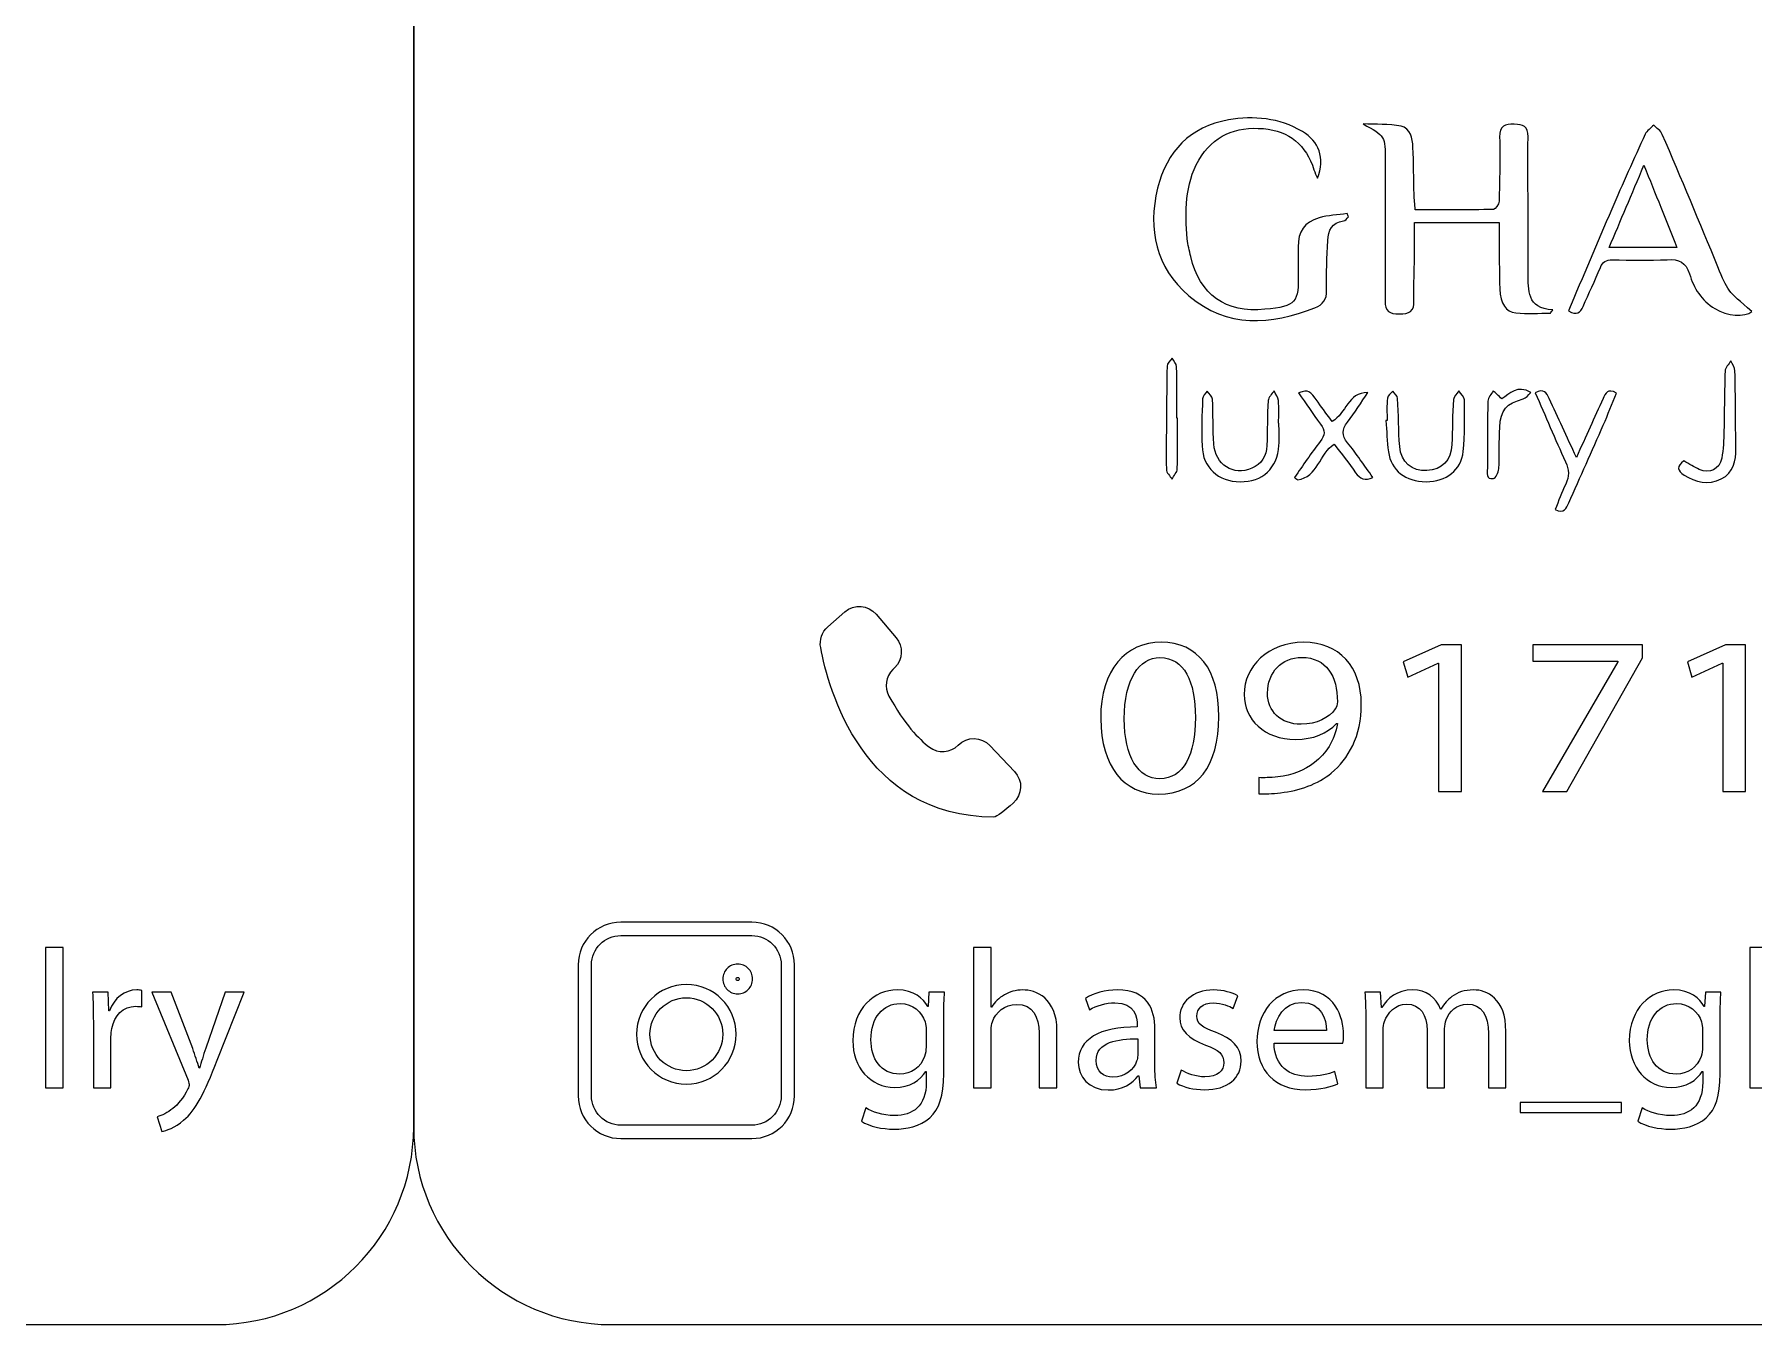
# Model space of a CAD drawing. Header units: millimetres. Extents: x -576 to 618, y 160 to 343.
# Drawn here: x -423 to -397.01, y 263.5 to 283 of the extents above; entities that cross this region are included whole.
import ezdxf

# ---------------------------------------------------------------- set-up
doc = ezdxf.new("R2010")
doc.units = ezdxf.units.MM
doc.header["$MEASUREMENT"] = 0
doc.layers.add('Layer 1', color=7, linetype='Continuous')

msp = doc.modelspace()

# ---------------------------------------------------------------- linework, layer by layer
at = {"layer": 'Layer 1', "color": 250, "lineweight": 18}
for points in [[(-454.0783, 303.3001), (-454.0783, 303.3001), (-420.2483, 303.3001), (-420.2483, 303.3001), (-418.6043, 303.3001), (-417.2633, 301.9591), (-417.2633, 300.3151), (-417.2633, 300.3151), (-417.2633, 266.4851), (-417.2633, 266.4851), (-417.2633, 264.8411), (-418.6043, 263.5001), (-420.2483, 263.5001), (-420.2483, 263.5001), (-454.0783, 263.5001), (-454.0783, 263.5001), (-455.7223, 263.5001), (-457.0633, 264.8411), (-457.0633, 266.4851), (-457.0633, 266.4851), (-457.0633, 300.3151), (-457.0633, 300.3151), (-457.0633, 301.9591), (-455.7223, 303.3001), (-454.0783, 303.3001)], [(-414.2783, 303.3001), (-414.2783, 303.3001), (-380.4483, 303.3001), (-380.4483, 303.3001), (-378.8043, 303.3001), (-377.4633, 301.9591), (-377.4633, 300.3151), (-377.4633, 300.3151), (-377.4633, 266.4851), (-377.4633, 266.4851), (-377.4633, 264.8411), (-378.8043, 263.5001), (-380.4483, 263.5001), (-380.4483, 263.5001), (-414.2783, 263.5001), (-414.2783, 263.5001), (-415.9223, 263.5001), (-417.2633, 264.8411), (-417.2633, 266.4851), (-417.2633, 266.4851), (-417.2633, 300.3151), (-417.2633, 300.3151), (-417.2633, 301.9591), (-415.9223, 303.3001), (-414.2783, 303.3001)]]:
    msp.add_open_spline(points, degree=3, knots=[0, 0, 0, 0, 0.125, 0.125, 0.125, 0.25, 0.25, 0.25, 0.375, 0.375, 0.375, 0.5, 0.5, 0.5, 0.625, 0.625, 0.625, 0.75, 0.75, 0.75, 0.875, 0.875, 0.875, 1, 1, 1, 1], dxfattribs=at)
at = {"layer": 'Layer 1', "color": 230}
for points, knots in [([(-403.602, 280.8265), (-403.6198, 280.87), (-403.6407, 280.9121), (-403.6551, 280.9566), (-403.7761, 281.3286), (-404.0245, 281.5452), (-404.4195, 281.5773), (-404.8382, 281.6116), (-405.1808, 281.4771), (-405.3961, 281.1002), (-405.6089, 280.7283), (-405.6046, 280.3196), (-405.5695, 279.9099), (-405.5617, 279.8203), (-405.5387, 279.7317), (-405.5178, 279.644), (-405.3826, 279.0684), (-404.9874, 278.7875), (-404.3974, 278.8465), (-403.9222, 278.8946), (-403.8828, 278.9389), (-403.8928, 279.4122), (-403.8953, 279.5367), (-403.8972, 279.6616), (-403.8956, 279.786), (-403.8934, 280.0269), (-403.8042, 280.1642), (-403.5789, 280.2287), (-403.442, 280.2678), (-403.2956, 280.2733), (-403.1537, 280.2939), (-403.1471, 280.2768), (-403.1406, 280.2602), (-403.134, 280.2431), (-403.158, 280.2222), (-403.1805, 280.1851), (-403.2067, 280.1826), (-403.3889, 280.1632), (-403.4394, 280.0366), (-403.447, 279.8852), (-403.4594, 279.6365), (-403.47, 279.3869), (-403.4647, 279.1376), (-403.4619, 278.9966), (-403.514, 278.9158), (-403.642, 278.8674), (-404.3088, 278.6141), (-404.9668, 278.5564), (-405.5474, 279.0524), (-406.0476, 279.4802), (-406.1702, 280.0547), (-406.0188, 280.6756), (-405.8828, 281.2321), (-405.5284, 281.6081), (-404.949, 281.709), (-404.5645, 281.776), (-404.1802, 281.7408), (-403.8311, 281.5352), (-403.5777, 281.3853), (-403.4847, 281.138), (-403.602, 280.8265)], [0, 0, 0, 0, 0.05, 0.05, 0.05, 0.1, 0.1, 0.1, 0.15, 0.15, 0.15, 0.2, 0.2, 0.2, 0.25, 0.25, 0.25, 0.3, 0.3, 0.3, 0.35, 0.35, 0.35, 0.4, 0.4, 0.4, 0.45, 0.45, 0.45, 0.5, 0.5, 0.5, 0.55, 0.55, 0.55, 0.6, 0.6, 0.6, 0.65, 0.65, 0.65, 0.7, 0.7, 0.7, 0.75, 0.75, 0.75, 0.8, 0.8, 0.8, 0.85, 0.85, 0.85, 0.9, 0.9, 0.9, 0.95, 0.95, 0.95, 1, 1, 1, 1]), ([(-400.0823, 278.7875), (-400.2564, 278.7875), (-400.4314, 278.776), (-400.604, 278.7913), (-400.7534, 278.8043), (-400.8373, 278.9345), (-400.8458, 279.1517), (-400.8564, 279.4234), (-400.8545, 279.6958), (-400.8573, 279.9682), (-400.8579, 280.029), (-400.8573, 280.0899), (-400.8573, 280.1601), (-400.8573, 280.1601), (-402.1375, 280.1601), (-402.1375, 280.1601), (-402.1375, 279.9494), (-402.1362, 279.7466), (-402.1378, 279.5442), (-402.1394, 279.357), (-402.1543, 279.1694), (-402.1437, 278.9828), (-402.1341, 278.8088), (-402.2139, 278.7776), (-402.3665, 278.7766), (-402.5169, 278.7753), (-402.5815, 278.8159), (-402.5796, 278.976), (-402.5746, 279.4746), (-402.5809, 279.9738), (-402.5815, 280.4727), (-402.5815, 280.6771), (-402.5771, 280.8811), (-402.5768, 281.0852), (-402.5762, 281.4611), (-402.5824, 281.4702), (-402.9135, 281.6478), (-402.7216, 281.639), (-402.5254, 281.6518), (-402.3391, 281.6147), (-402.1927, 281.5853), (-402.1646, 281.4312), (-402.1587, 281.2977), (-402.1481, 281.0596), (-402.1484, 280.8215), (-402.1419, 280.5835), (-402.1397, 280.5108), (-402.1303, 280.439), (-402.1231, 280.3497), (-401.7213, 280.3497), (-401.3313, 280.347), (-400.9416, 280.3554), (-400.9116, 280.356), (-400.8598, 280.4369), (-400.8583, 280.4818), (-400.8483, 280.8047), (-400.8401, 281.1282), (-400.8485, 281.4509), (-400.8532, 281.6243), (-400.7662, 281.6437), (-400.6283, 281.6437), (-400.4913, 281.6437), (-400.419, 281.611), (-400.4199, 281.4533), (-400.4233, 280.7673), (-400.4161, 280.0811), (-400.4158, 279.3947), (-400.4158, 279.1342), (-400.4433, 278.8621), (-400.0439, 278.8384), (-400.0567, 278.8212), (-400.0694, 278.8047), (-400.0823, 278.7875)], [0, 0, 0, 0, 0.0416667, 0.0416667, 0.0416667, 0.0833333, 0.0833333, 0.0833333, 0.125, 0.125, 0.125, 0.1666667, 0.1666667, 0.1666667, 0.2083333, 0.2083333, 0.2083333, 0.25, 0.25, 0.25, 0.2916667, 0.2916667, 0.2916667, 0.3333333, 0.3333333, 0.3333333, 0.375, 0.375, 0.375, 0.4166667, 0.4166667, 0.4166667, 0.4583333, 0.4583333, 0.4583333, 0.5, 0.5, 0.5, 0.5416667, 0.5416667, 0.5416667, 0.5833333, 0.5833333, 0.5833333, 0.625, 0.625, 0.625, 0.6666667, 0.6666667, 0.6666667, 0.7083333, 0.7083333, 0.7083333, 0.75, 0.75, 0.75, 0.7916667, 0.7916667, 0.7916667, 0.8333333, 0.8333333, 0.8333333, 0.875, 0.875, 0.875, 0.9166667, 0.9166667, 0.9166667, 0.9583333, 0.9583333, 0.9583333, 1, 1, 1, 1]), ([(-399.8095, 278.8221), (-399.5883, 279.3426), (-399.374, 279.853), (-399.1543, 280.361), (-398.9902, 280.7401), (-398.821, 281.1173), (-398.648, 281.4924), (-398.6229, 281.5467), (-398.5637, 281.585), (-398.5203, 281.6306), (-398.476, 281.5844), (-398.4136, 281.546), (-398.3899, 281.4908), (-398.106, 280.8247), (-397.8245, 280.1575), (-397.5493, 279.4877), (-397.4024, 279.1304), (-397.4083, 279.128), (-397.0364, 278.8147), (-397.1471, 278.7208), (-397.4077, 278.7429), (-397.5961, 278.8574), (-397.797, 278.9791), (-397.9138, 279.1666), (-397.979, 279.3804), (-398.0339, 279.561), (-398.1368, 279.6063), (-398.3141, 279.5965), (-398.5908, 279.5816), (-398.8692, 279.5894), (-399.1468, 279.5944), (-399.2389, 279.5959), (-399.2901, 279.566), (-399.3259, 279.4789), (-399.408, 279.2802), (-399.5016, 279.0864), (-399.5877, 278.8895), (-399.6279, 278.7975), (-399.681, 278.7492), (-399.8095, 278.8221)], [0, 0, 0, 0, 0.0769231, 0.0769231, 0.0769231, 0.1538462, 0.1538462, 0.1538462, 0.2307692, 0.2307692, 0.2307692, 0.3076923, 0.3076923, 0.3076923, 0.3846154, 0.3846154, 0.3846154, 0.4615385, 0.4615385, 0.4615385, 0.5384615, 0.5384615, 0.5384615, 0.6153846, 0.6153846, 0.6153846, 0.6923077, 0.6923077, 0.6923077, 0.7692308, 0.7692308, 0.7692308, 0.8461538, 0.8461538, 0.8461538, 0.9230769, 0.9230769, 0.9230769, 1, 1, 1, 1]), ([(-398.6676, 281.0237), (-398.8545, 280.5825), (-399.0214, 280.1879), (-399.1927, 279.7828), (-399.1927, 279.7828), (-398.1687, 279.7828), (-398.1687, 279.7828), (-398.3337, 280.1931), (-398.4907, 280.5838), (-398.6676, 281.0237)], [0, 0, 0, 0, 0.3333333, 0.3333333, 0.3333333, 0.6666667, 0.6666667, 0.6666667, 1, 1, 1, 1]), ([(-405.7171, 277.1994), (-405.7171, 276.9452), (-405.7124, 276.6905), (-405.7209, 276.4365), (-405.7227, 276.3835), (-405.7723, 276.3321), (-405.8001, 276.2799), (-405.8304, 276.3286), (-405.8862, 276.3773), (-405.8865, 276.4263), (-405.889, 276.946), (-405.8847, 277.4662), (-405.8753, 277.986), (-405.8747, 278.0278), (-405.8257, 278.069), (-405.7989, 278.1101), (-405.7758, 278.0665), (-405.7336, 278.0235), (-405.7324, 277.9794), (-405.7262, 277.7196), (-405.7295, 277.4593), (-405.7295, 277.1994), (-405.7295, 277.1994), (-405.7171, 277.1994), (-405.7171, 277.1994)], [0, 0, 0, 0, 0.125, 0.125, 0.125, 0.25, 0.25, 0.25, 0.375, 0.375, 0.375, 0.5, 0.5, 0.5, 0.625, 0.625, 0.625, 0.75, 0.75, 0.75, 0.875, 0.875, 0.875, 1, 1, 1, 1]), ([(-398.0636, 276.5547), (-397.9791, 276.5075), (-397.9083, 276.4595), (-397.8312, 276.4264), (-397.6739, 276.3588), (-397.5273, 276.4258), (-397.4927, 276.5943), (-397.4646, 276.7309), (-397.4624, 276.8739), (-397.4586, 277.0149), (-397.4505, 277.3144), (-397.4527, 277.6142), (-397.4405, 277.9138), (-397.4384, 277.9656), (-397.3847, 278.0159), (-397.3547, 278.0664), (-397.3329, 278.0161), (-397.2933, 277.9659), (-397.292, 277.9154), (-397.2836, 277.525), (-397.283, 277.1347), (-397.2787, 276.744), (-397.2764, 276.5534), (-397.3124, 276.3768), (-397.4992, 276.2826), (-397.6949, 276.1844), (-397.8833, 276.2308), (-398.0621, 276.3413), (-398.1681, 276.4071), (-398.1719, 276.4742), (-398.0636, 276.5547)], [0, 0, 0, 0, 0.1, 0.1, 0.1, 0.2, 0.2, 0.2, 0.3, 0.3, 0.3, 0.4, 0.4, 0.4, 0.5, 0.5, 0.5, 0.6, 0.6, 0.6, 0.7, 0.7, 0.7, 0.8, 0.8, 0.8, 0.9, 0.9, 0.9, 1, 1, 1, 1]), ([(-404.1841, 277.1272), (-404.1841, 277.0142), (-404.1782, 276.9004), (-404.1851, 276.7881), (-404.206, 276.4458), (-404.4325, 276.2361), (-404.7704, 276.2398), (-405.104, 276.2439), (-405.3333, 276.4508), (-405.3474, 276.7815), (-405.3576, 277.0183), (-405.3474, 277.2564), (-405.338, 277.4939), (-405.3364, 277.5338), (-405.2949, 277.5721), (-405.2715, 277.6111), (-405.2428, 277.5705), (-405.1916, 277.5313), (-405.1895, 277.4892), (-405.1769, 277.2636), (-405.1854, 277.0364), (-405.1704, 276.8108), (-405.1495, 276.4973), (-404.8709, 276.3235), (-404.5957, 276.4433), (-404.4459, 276.5085), (-404.3695, 276.6261), (-404.3657, 276.7883), (-404.3598, 277.0149), (-404.362, 277.2411), (-404.3479, 277.467), (-404.3451, 277.5176), (-404.2902, 277.565), (-404.259, 277.6142), (-404.236, 277.5646), (-404.1972, 277.517), (-404.1929, 277.4661), (-404.1825, 277.354), (-404.1898, 277.2402), (-404.1898, 277.1272), (-404.1898, 277.1272), (-404.1841, 277.1272), (-404.1841, 277.1272)], [0, 0, 0, 0, 0.0714286, 0.0714286, 0.0714286, 0.1428571, 0.1428571, 0.1428571, 0.2142857, 0.2142857, 0.2142857, 0.2857143, 0.2857143, 0.2857143, 0.3571429, 0.3571429, 0.3571429, 0.4285714, 0.4285714, 0.4285714, 0.5, 0.5, 0.5, 0.5714286, 0.5714286, 0.5714286, 0.6428571, 0.6428571, 0.6428571, 0.7142857, 0.7142857, 0.7142857, 0.7857143, 0.7857143, 0.7857143, 0.8571429, 0.8571429, 0.8571429, 0.9285714, 0.9285714, 0.9285714, 1, 1, 1, 1]), ([(-402.7649, 276.3048), (-402.8862, 276.2524), (-402.9599, 276.2817), (-403.0251, 276.375), (-403.1284, 276.5229), (-403.2407, 276.6646), (-403.349, 276.8087), (-403.5767, 276.6696), (-403.5932, 276.3058), (-403.9055, 276.2693), (-403.92, 276.2814), (-403.9343, 276.2936), (-403.9483, 276.3054), (-403.8207, 276.4868), (-403.6996, 276.6733), (-403.563, 276.8471), (-403.4878, 276.9432), (-403.4813, 277.0143), (-403.5571, 277.1123), (-403.6735, 277.263), (-403.7764, 277.4246), (-403.8878, 277.5853), (-403.728, 277.6284), (-403.7284, 277.628), (-403.5942, 277.4415), (-403.5227, 277.3417), (-403.4488, 277.2437), (-403.3796, 277.1497), (-403.1648, 277.2745), (-403.1499, 277.5882), (-402.8407, 277.59), (-402.9424, 277.4393), (-403.0369, 277.2827), (-403.1486, 277.1397), (-403.236, 277.0278), (-403.2372, 276.9416), (-403.147, 276.8303), (-403.0129, 276.6643), (-402.895, 276.4855), (-402.7649, 276.3048)], [0, 0, 0, 0, 0.0769231, 0.0769231, 0.0769231, 0.1538462, 0.1538462, 0.1538462, 0.2307692, 0.2307692, 0.2307692, 0.3076923, 0.3076923, 0.3076923, 0.3846154, 0.3846154, 0.3846154, 0.4615385, 0.4615385, 0.4615385, 0.5384615, 0.5384615, 0.5384615, 0.6153846, 0.6153846, 0.6153846, 0.6923077, 0.6923077, 0.6923077, 0.7692308, 0.7692308, 0.7692308, 0.8461538, 0.8461538, 0.8461538, 0.9230769, 0.9230769, 0.9230769, 1, 1, 1, 1]), ([(-402.5502, 277.1662), (-402.5502, 277.2795), (-402.557, 277.3937), (-402.5461, 277.506), (-402.5427, 277.5428), (-402.4922, 277.5752), (-402.4634, 277.6096), (-402.4382, 277.5734), (-402.3932, 277.5382), (-402.3907, 277.5004), (-402.3758, 277.2576), (-402.3785, 277.0133), (-402.3589, 276.7706), (-402.3399, 276.5357), (-402.1733, 276.3971), (-401.9496, 276.4087), (-401.7199, 276.4202), (-401.5792, 276.5628), (-401.5695, 276.8014), (-401.5608, 277.028), (-401.5624, 277.2548), (-401.5483, 277.481), (-401.5455, 277.5272), (-401.4931, 277.5703), (-401.4638, 277.6146), (-401.4341, 277.5687), (-401.3792, 277.5225), (-401.3789, 277.4761), (-401.3774, 277.2162), (-401.3755, 276.9547), (-401.3995, 276.6964), (-401.4257, 276.4158), (-401.6572, 276.2402), (-401.9614, 276.2405), (-402.2697, 276.2408), (-402.4909, 276.4121), (-402.5296, 276.6923), (-402.5508, 276.8486), (-402.5555, 277.0074), (-402.5674, 277.1653), (-402.5617, 277.1656), (-402.5561, 277.1659), (-402.5502, 277.1662)], [0, 0, 0, 0, 0.0714286, 0.0714286, 0.0714286, 0.1428571, 0.1428571, 0.1428571, 0.2142857, 0.2142857, 0.2142857, 0.2857143, 0.2857143, 0.2857143, 0.3571429, 0.3571429, 0.3571429, 0.4285714, 0.4285714, 0.4285714, 0.5, 0.5, 0.5, 0.5714286, 0.5714286, 0.5714286, 0.6428571, 0.6428571, 0.6428571, 0.7142857, 0.7142857, 0.7142857, 0.7857143, 0.7857143, 0.7857143, 0.8571429, 0.8571429, 0.8571429, 0.9285714, 0.9285714, 0.9285714, 1, 1, 1, 1]), ([(-400.8156, 277.4925), (-400.6985, 277.5736), (-400.5846, 277.7078), (-400.3765, 277.5912), (-400.4202, 277.5522), (-400.4508, 277.5025), (-400.4917, 277.4917), (-400.7497, 277.4223), (-400.8342, 277.3316), (-400.8477, 277.0623), (-400.8583, 276.8535), (-400.8499, 276.6439), (-400.8617, 276.4352), (-400.8648, 276.3824), (-400.9075, 276.2931), (-400.9426, 276.2882), (-401.0605, 276.2701), (-401.0345, 276.3746), (-401.0345, 276.4408), (-401.0352, 276.7802), (-401.0349, 277.1194), (-401.0255, 277.4582), (-401.0239, 277.5113), (-400.9743, 277.5628), (-400.9469, 277.6149), (-400.9073, 277.5781), (-400.8679, 277.5413), (-400.8156, 277.4925)], [0, 0, 0, 0, 0.1111111, 0.1111111, 0.1111111, 0.2222222, 0.2222222, 0.2222222, 0.3333333, 0.3333333, 0.3333333, 0.4444444, 0.4444444, 0.4444444, 0.5555556, 0.5555556, 0.5555556, 0.6666667, 0.6666667, 0.6666667, 0.7777778, 0.7777778, 0.7777778, 0.8888889, 0.8888889, 0.8888889, 1, 1, 1, 1]), ([(-399.0847, 277.58), (-399.1502, 277.4187), (-399.2123, 277.2567), (-399.2819, 277.0976), (-399.4545, 276.7042), (-399.6298, 276.312), (-399.8052, 275.9198), (-399.8395, 275.8431), (-399.8719, 275.756), (-400.0108, 275.8184), (-399.9574, 275.9482), (-399.91, 276.0786), (-399.8501, 276.2037), (-399.7942, 276.3201), (-399.798, 276.4231), (-399.8526, 276.5419), (-400.0108, 276.8846), (-400.1568, 277.2328), (-400.3096, 277.5835), (-400.1824, 277.6558), (-400.1383, 277.585), (-400.0978, 277.4961), (-399.9671, 277.2097), (-399.8342, 276.9242), (-399.6884, 276.6091), (-399.5456, 276.9242), (-399.4161, 277.2106), (-399.2856, 277.4964), (-399.2497, 277.5744), (-399.2151, 277.6596), (-399.0847, 277.58)], [0, 0, 0, 0, 0.1, 0.1, 0.1, 0.2, 0.2, 0.2, 0.3, 0.3, 0.3, 0.4, 0.4, 0.4, 0.5, 0.5, 0.5, 0.6, 0.6, 0.6, 0.7, 0.7, 0.7, 0.8, 0.8, 0.8, 0.9, 0.9, 0.9, 1, 1, 1, 1]), ([(-410.0219, 273.4016), (-410.0219, 273.4016), (-409.9926, 273.4304), (-409.9926, 273.4304), (-409.8687, 273.5527), (-409.8593, 273.7498), (-409.972, 273.8828), (-409.972, 273.8828), (-410.2715, 274.2381), (-410.2715, 274.2381), (-410.3923, 274.3811), (-410.6066, 274.3967), (-410.7467, 274.2734), (-410.7467, 274.2734), (-411.0044, 274.0463), (-411.0044, 274.0463), (-411.093, 273.9683), (-411.1333, 273.85), (-411.1114, 273.7337), (-410.995, 273.109), (-410.474, 271.172), (-408.4943, 271.172), (-408.4497, 271.172), (-408.3221, 271.2753), (-408.2016, 271.3824), (-408.0606, 271.5084), (-408.0512, 271.7253), (-408.1813, 271.8619), (-408.1813, 271.8619), (-408.5545, 272.2541), (-408.5545, 272.2541), (-408.6834, 272.3898), (-408.899, 272.3927), (-409.0316, 272.26), (-409.1498, 272.1417), (-409.3361, 272.1284), (-409.469, 272.2295), (-409.6291, 272.3511), (-409.8466, 272.5779), (-410.079, 272.9998), (-410.1514, 273.1312), (-410.1286, 273.2966), (-410.0219, 273.4016)], [0, 0, 0, 0, 0.0714286, 0.0714286, 0.0714286, 0.1428571, 0.1428571, 0.1428571, 0.2142857, 0.2142857, 0.2142857, 0.2857143, 0.2857143, 0.2857143, 0.3571429, 0.3571429, 0.3571429, 0.4285714, 0.4285714, 0.4285714, 0.5, 0.5, 0.5, 0.5714286, 0.5714286, 0.5714286, 0.6428571, 0.6428571, 0.6428571, 0.7142857, 0.7142857, 0.7142857, 0.7857143, 0.7857143, 0.7857143, 0.8571429, 0.8571429, 0.8571429, 0.9285714, 0.9285714, 0.9285714, 1, 1, 1, 1]), ([(-405.0921, 272.6904), (-405.0921, 271.9363), (-405.4241, 271.5197), (-406.0076, 271.5197), (-406.522, 271.5197), (-406.8705, 271.9259), (-406.8787, 272.6601), (-406.8787, 273.4039), (-406.4977, 273.8136), (-405.9629, 273.8136), (-405.4078, 273.8136), (-405.0921, 273.3971), (-405.0921, 272.6904)], [0, 0, 0, 0, 0.25, 0.25, 0.25, 0.5, 0.5, 0.5, 0.75, 0.75, 0.75, 1, 1, 1, 1]), ([(-404.4874, 271.769), (-404.4103, 271.7621), (-404.3211, 271.769), (-404.1997, 271.779), (-403.9932, 271.8034), (-403.7985, 271.8748), (-403.6487, 271.9943), (-403.4742, 272.1275), (-403.3488, 272.3219), (-403.3002, 272.5846), (-403.3002, 272.5846), (-403.3123, 272.5846), (-403.3123, 272.5846), (-403.4581, 272.4345), (-403.6686, 272.3459), (-403.9323, 272.3459), (-404.4063, 272.3459), (-404.7102, 272.6464), (-404.7102, 273.0251), (-404.7102, 273.4448), (-404.3495, 273.8136), (-403.8106, 273.8136), (-403.2718, 273.8136), (-402.9395, 273.4448), (-402.9395, 272.8785), (-402.9395, 272.3902), (-403.1342, 272.0489), (-403.3934, 271.8373), (-403.5959, 271.6701), (-403.8755, 271.5677), (-404.1592, 271.5403), (-404.2886, 271.5232), (-404.4022, 271.5197), (-404.4874, 271.5232), (-404.4874, 271.5232), (-404.4874, 271.769), (-404.4874, 271.769)], [0, 0, 0, 0, 0.0833333, 0.0833333, 0.0833333, 0.1666667, 0.1666667, 0.1666667, 0.25, 0.25, 0.25, 0.3333333, 0.3333333, 0.3333333, 0.4166667, 0.4166667, 0.4166667, 0.5, 0.5, 0.5, 0.5833333, 0.5833333, 0.5833333, 0.6666667, 0.6666667, 0.6666667, 0.75, 0.75, 0.75, 0.8333333, 0.8333333, 0.8333333, 0.9166667, 0.9166667, 0.9166667, 1, 1, 1, 1]), ([(-401.7719, 273.4961), (-401.7719, 273.4961), (-401.78, 273.4961), (-401.78, 273.4961), (-401.78, 273.4961), (-402.2377, 273.288), (-402.2377, 273.288), (-402.2377, 273.288), (-402.3067, 273.5167), (-402.3067, 273.5167), (-402.3067, 273.5167), (-401.7314, 273.776), (-401.7314, 273.776), (-401.7314, 273.776), (-401.4275, 273.776), (-401.4275, 273.776), (-401.4275, 273.776), (-401.4275, 271.5573), (-401.4275, 271.5573), (-401.4275, 271.5573), (-401.7719, 271.5573), (-401.7719, 271.5573), (-401.7719, 271.5573), (-401.7719, 273.4961), (-401.7719, 273.4961)], [0, 0, 0, 0, 0.125, 0.125, 0.125, 0.25, 0.25, 0.25, 0.375, 0.375, 0.375, 0.5, 0.5, 0.5, 0.625, 0.625, 0.625, 0.75, 0.75, 0.75, 0.875, 0.875, 0.875, 1, 1, 1, 1]), ([(-398.6876, 273.7761), (-398.6876, 273.7761), (-398.6876, 273.578), (-398.6876, 273.578), (-398.6876, 273.578), (-399.8343, 271.5574), (-399.8343, 271.5574), (-399.8343, 271.5574), (-400.2028, 271.5574), (-400.2028, 271.5574), (-400.2028, 271.5574), (-399.0603, 273.5203), (-399.0603, 273.5203), (-399.0603, 273.5203), (-399.0603, 273.5269), (-399.0603, 273.5269), (-399.0603, 273.5269), (-400.3488, 273.5269), (-400.3488, 273.5269), (-400.3488, 273.5269), (-400.3488, 273.7761), (-400.3488, 273.7761), (-400.3488, 273.7761), (-398.6876, 273.7761), (-398.6876, 273.7761)], [0, 0, 0, 0, 0.125, 0.125, 0.125, 0.25, 0.25, 0.25, 0.375, 0.375, 0.375, 0.5, 0.5, 0.5, 0.625, 0.625, 0.625, 0.75, 0.75, 0.75, 0.875, 0.875, 0.875, 1, 1, 1, 1]), ([(-397.4754, 273.4961), (-397.4754, 273.4961), (-397.4836, 273.4961), (-397.4836, 273.4961), (-397.4836, 273.4961), (-397.9413, 273.288), (-397.9413, 273.288), (-397.9413, 273.288), (-398.0101, 273.5167), (-398.0101, 273.5167), (-398.0101, 273.5167), (-397.4348, 273.776), (-397.4348, 273.776), (-397.4348, 273.776), (-397.1309, 273.776), (-397.1309, 273.776), (-397.1309, 273.776), (-397.1309, 271.5573), (-397.1309, 271.5573), (-397.1309, 271.5573), (-397.4754, 271.5573), (-397.4754, 271.5573), (-397.4754, 271.5573), (-397.4754, 273.4961), (-397.4754, 273.4961)], [0, 0, 0, 0, 0.125, 0.125, 0.125, 0.25, 0.25, 0.25, 0.375, 0.375, 0.375, 0.5, 0.5, 0.5, 0.625, 0.625, 0.625, 0.75, 0.75, 0.75, 0.875, 0.875, 0.875, 1, 1, 1, 1]), ([(-406.522, 272.6564), (-406.522, 272.0795), (-406.3115, 271.7521), (-405.9872, 271.7521), (-405.6228, 271.7521), (-405.4484, 272.1103), (-405.4484, 272.6769), (-405.4484, 273.223), (-405.6144, 273.5814), (-405.9832, 273.5814), (-406.2952, 273.5814), (-406.522, 273.2607), (-406.522, 272.6564)], [0, 0, 0, 0, 0.25, 0.25, 0.25, 0.5, 0.5, 0.5, 0.75, 0.75, 0.75, 1, 1, 1, 1]), ([(-404.3575, 273.0457), (-404.3575, 272.769), (-404.1592, 272.5746), (-403.8512, 272.5746), (-403.6121, 272.5746), (-403.4256, 272.6736), (-403.3326, 272.8064), (-403.3123, 272.8339), (-403.3002, 272.8682), (-403.3002, 272.916), (-403.3002, 273.2947), (-403.4661, 273.5852), (-403.839, 273.5852), (-404.1429, 273.5852), (-404.3575, 273.3596), (-404.3575, 273.0457)], [0, 0, 0, 0, 0.2, 0.2, 0.2, 0.4, 0.4, 0.4, 0.6, 0.6, 0.6, 0.8, 0.8, 0.8, 1, 1, 1, 1]), ([(-412.1515, 266.3125), (-412.1515, 266.3125), (-414.1324, 266.3125), (-414.1324, 266.3125), (-414.3101, 266.3125), (-414.4713, 266.3848), (-414.5878, 266.5012), (-414.7048, 266.6178), (-414.777, 266.779), (-414.777, 266.9569), (-414.777, 266.9569), (-414.777, 268.9382), (-414.777, 268.9382), (-414.777, 269.116), (-414.7049, 269.277), (-414.5883, 269.3937), (-414.4712, 269.5107), (-414.3101, 269.5829), (-414.1324, 269.5829), (-414.1324, 269.5829), (-412.1515, 269.5829), (-412.1515, 269.5829), (-411.9737, 269.5829), (-411.8126, 269.5107), (-411.696, 269.3941), (-411.579, 269.277), (-411.5068, 269.116), (-411.5068, 268.9382), (-411.5068, 268.9382), (-411.5068, 266.9569), (-411.5068, 266.9569), (-411.5068, 266.779), (-411.5791, 266.6178), (-411.6956, 266.5012), (-411.8126, 266.3848), (-411.9737, 266.3125), (-412.1515, 266.3125)], [0, 0, 0, 0, 0.0833333, 0.0833333, 0.0833333, 0.1666667, 0.1666667, 0.1666667, 0.25, 0.25, 0.25, 0.3333333, 0.3333333, 0.3333333, 0.4166667, 0.4166667, 0.4166667, 0.5, 0.5, 0.5, 0.5833333, 0.5833333, 0.5833333, 0.6666667, 0.6666667, 0.6666667, 0.75, 0.75, 0.75, 0.8333333, 0.8333333, 0.8333333, 0.9166667, 0.9166667, 0.9166667, 1, 1, 1, 1]), ([(-414.1324, 266.5142), (-414.1324, 266.5142), (-412.1515, 266.5142), (-412.1515, 266.5142), (-412.0289, 266.5142), (-411.918, 266.5637), (-411.838, 266.6436), (-411.7581, 266.7239), (-411.7085, 266.8346), (-411.7085, 266.9569), (-411.7085, 266.9569), (-411.7085, 268.9382), (-411.7085, 268.9382), (-411.7085, 269.0608), (-411.758, 269.1717), (-411.8379, 269.2517), (-411.918, 269.3317), (-412.0289, 269.3812), (-412.1515, 269.3812), (-412.1515, 269.3812), (-414.1324, 269.3812), (-414.1324, 269.3812), (-414.255, 269.3812), (-414.3659, 269.3317), (-414.4459, 269.2517), (-414.5259, 269.1717), (-414.5754, 269.0608), (-414.5754, 268.9382), (-414.5754, 268.9382), (-414.5754, 266.9569), (-414.5754, 266.9569), (-414.5754, 266.8346), (-414.5258, 266.7239), (-414.4456, 266.6438), (-414.3659, 266.5637), (-414.255, 266.5142), (-414.1324, 266.5142)], [0, 0, 0, 0, 0.0833333, 0.0833333, 0.0833333, 0.1666667, 0.1666667, 0.1666667, 0.25, 0.25, 0.25, 0.3333333, 0.3333333, 0.3333333, 0.4166667, 0.4166667, 0.4166667, 0.5, 0.5, 0.5, 0.5833333, 0.5833333, 0.5833333, 0.6666667, 0.6666667, 0.6666667, 0.75, 0.75, 0.75, 0.8333333, 0.8333333, 0.8333333, 0.9166667, 0.9166667, 0.9166667, 1, 1, 1, 1]), ([(-422.829, 269.2022), (-422.829, 269.2022), (-422.5594, 269.2022), (-422.5594, 269.2022), (-422.5594, 269.2022), (-422.5594, 267.0793), (-422.5594, 267.0793), (-422.5594, 267.0793), (-422.829, 267.0793), (-422.829, 267.0793), (-422.829, 267.0793), (-422.829, 269.2022), (-422.829, 269.2022)], [0, 0, 0, 0, 0.25, 0.25, 0.25, 0.5, 0.5, 0.5, 0.75, 0.75, 0.75, 1, 1, 1, 1]), ([(-408.8037, 269.2023), (-408.8037, 269.2023), (-408.5338, 269.2023), (-408.5338, 269.2023), (-408.5338, 269.2023), (-408.5338, 268.299), (-408.5338, 268.299), (-408.5338, 268.299), (-408.5279, 268.299), (-408.5279, 268.299), (-408.4848, 268.3742), (-408.4174, 268.4401), (-408.3347, 268.4847), (-408.2549, 268.5296), (-408.16, 268.5592), (-408.0586, 268.5592), (-407.8593, 268.5592), (-407.5403, 268.4401), (-407.5403, 267.9405), (-407.5403, 267.9405), (-407.5403, 267.0794), (-407.5403, 267.0794), (-407.5403, 267.0794), (-407.8103, 267.0794), (-407.8103, 267.0794), (-407.8103, 267.0794), (-407.8103, 267.9106), (-407.8103, 267.9106), (-407.8103, 268.1436), (-407.8992, 268.3411), (-408.1538, 268.3411), (-408.3285, 268.3411), (-408.4664, 268.2214), (-408.5154, 268.0778), (-408.5306, 268.0423), (-408.5338, 268.0032), (-408.5338, 267.9524), (-408.5338, 267.9524), (-408.5338, 267.0794), (-408.5338, 267.0794), (-408.5338, 267.0794), (-408.8037, 267.0794), (-408.8037, 267.0794), (-408.8037, 267.0794), (-408.8037, 269.2023), (-408.8037, 269.2023)], [0, 0, 0, 0, 0.0666667, 0.0666667, 0.0666667, 0.1333333, 0.1333333, 0.1333333, 0.2, 0.2, 0.2, 0.2666667, 0.2666667, 0.2666667, 0.3333333, 0.3333333, 0.3333333, 0.4, 0.4, 0.4, 0.4666667, 0.4666667, 0.4666667, 0.5333333, 0.5333333, 0.5333333, 0.6, 0.6, 0.6, 0.6666667, 0.6666667, 0.6666667, 0.7333333, 0.7333333, 0.7333333, 0.8, 0.8, 0.8, 0.8666667, 0.8666667, 0.8666667, 0.9333333, 0.9333333, 0.9333333, 1, 1, 1, 1]), ([(-397.0679, 269.2023), (-397.0679, 269.2023), (-396.798, 269.2023), (-396.798, 269.2023), (-396.798, 269.2023), (-396.798, 268.299), (-396.798, 268.299), (-396.798, 268.299), (-396.7918, 268.299), (-396.7918, 268.299), (-396.749, 268.3742), (-396.6816, 268.4401), (-396.5986, 268.4847), (-396.5191, 268.5296), (-396.4242, 268.5592), (-396.3228, 268.5592), (-396.1238, 268.5592), (-395.8046, 268.4401), (-395.8046, 267.9405), (-395.8046, 267.9405), (-395.8046, 267.0794), (-395.8046, 267.0794), (-395.8046, 267.0794), (-396.0744, 267.0794), (-396.0744, 267.0794), (-396.0744, 267.0794), (-396.0744, 267.9106), (-396.0744, 267.9106), (-396.0744, 268.1436), (-396.1634, 268.3411), (-396.418, 268.3411), (-396.5927, 268.3411), (-396.7306, 268.2214), (-396.7796, 268.0778), (-396.7949, 268.0423), (-396.798, 268.0032), (-396.798, 267.9524), (-396.798, 267.9524), (-396.798, 267.0794), (-396.798, 267.0794), (-396.798, 267.0794), (-397.0679, 267.0794), (-397.0679, 267.0794), (-397.0679, 267.0794), (-397.0679, 269.2023), (-397.0679, 269.2023)], [0, 0, 0, 0, 0.0666667, 0.0666667, 0.0666667, 0.1333333, 0.1333333, 0.1333333, 0.2, 0.2, 0.2, 0.2666667, 0.2666667, 0.2666667, 0.3333333, 0.3333333, 0.3333333, 0.4, 0.4, 0.4, 0.4666667, 0.4666667, 0.4666667, 0.5333333, 0.5333333, 0.5333333, 0.6, 0.6, 0.6, 0.6666667, 0.6666667, 0.6666667, 0.7333333, 0.7333333, 0.7333333, 0.8, 0.8, 0.8, 0.8666667, 0.8666667, 0.8666667, 0.9333333, 0.9333333, 0.9333333, 1, 1, 1, 1]), ([(-412.1401, 268.7245), (-412.1401, 268.6624), (-412.1653, 268.6061), (-412.206, 268.5654), (-412.2466, 268.5247), (-412.303, 268.4995), (-412.3651, 268.4995), (-412.4272, 268.4995), (-412.4835, 268.5247), (-412.5242, 268.5654), (-412.5649, 268.6061), (-412.5901, 268.6624), (-412.5901, 268.7245), (-412.5901, 268.7866), (-412.5649, 268.8429), (-412.5242, 268.8836), (-412.4835, 268.9243), (-412.4272, 268.9495), (-412.3651, 268.9495), (-412.303, 268.9495), (-412.2466, 268.9243), (-412.206, 268.8836), (-412.1653, 268.8429), (-412.1401, 268.7866), (-412.1401, 268.7245)], [0, 0, 0, 0, 0.125, 0.125, 0.125, 0.25, 0.25, 0.25, 0.375, 0.375, 0.375, 0.5, 0.5, 0.5, 0.625, 0.625, 0.625, 0.75, 0.75, 0.75, 0.875, 0.875, 0.875, 1, 1, 1, 1]), ([(-412.3485, 268.708), (-412.3444, 268.7121), (-412.3417, 268.7181), (-412.3417, 268.7245), (-412.3417, 268.731), (-412.3444, 268.7369), (-412.3485, 268.7411), (-412.3527, 268.7452), (-412.3586, 268.7479), (-412.3651, 268.7479), (-412.3715, 268.7479), (-412.3775, 268.7452), (-412.3816, 268.7411), (-412.3858, 268.7369), (-412.3884, 268.731), (-412.3884, 268.7245), (-412.3884, 268.7181), (-412.3858, 268.7121), (-412.3816, 268.708), (-412.3775, 268.7038), (-412.3715, 268.7012), (-412.3651, 268.7012), (-412.3586, 268.7012), (-412.3527, 268.7038), (-412.3485, 268.708)], [0, 0, 0, 0, 0.125, 0.125, 0.125, 0.25, 0.25, 0.25, 0.375, 0.375, 0.375, 0.5, 0.5, 0.5, 0.625, 0.625, 0.625, 0.75, 0.75, 0.75, 0.875, 0.875, 0.875, 1, 1, 1, 1]), ([(-422.1052, 268.0752), (-422.1052, 268.2456), (-422.1086, 268.3922), (-422.1177, 268.5264), (-422.1177, 268.5264), (-421.8814, 268.5264), (-421.8814, 268.5264), (-421.8814, 268.5264), (-421.8724, 268.2425), (-421.8724, 268.2425), (-421.8724, 268.2425), (-421.8599, 268.2425), (-421.8599, 268.2425), (-421.7925, 268.4368), (-421.6303, 268.5595), (-421.449, 268.5595), (-421.4184, 268.5595), (-421.3969, 268.5563), (-421.3723, 268.5504), (-421.3723, 268.5504), (-421.3723, 268.3024), (-421.3723, 268.3024), (-421.4, 268.3083), (-421.4278, 268.3114), (-421.4643, 268.3114), (-421.6547, 268.3114), (-421.7894, 268.171), (-421.8262, 267.9735), (-421.8325, 267.9376), (-421.8387, 267.8958), (-421.8387, 267.8509), (-421.8387, 267.8509), (-421.8387, 267.0796), (-421.8387, 267.0796), (-421.8387, 267.0796), (-422.1052, 267.0796), (-422.1052, 267.0796), (-422.1052, 267.0796), (-422.1052, 268.0752), (-422.1052, 268.0752)], [0, 0, 0, 0, 0.0769231, 0.0769231, 0.0769231, 0.1538462, 0.1538462, 0.1538462, 0.2307692, 0.2307692, 0.2307692, 0.3076923, 0.3076923, 0.3076923, 0.3846154, 0.3846154, 0.3846154, 0.4615385, 0.4615385, 0.4615385, 0.5384615, 0.5384615, 0.5384615, 0.6153846, 0.6153846, 0.6153846, 0.6923077, 0.6923077, 0.6923077, 0.7692308, 0.7692308, 0.7692308, 0.8461538, 0.8461538, 0.8461538, 0.9230769, 0.9230769, 0.9230769, 1, 1, 1, 1]), ([(-420.9278, 268.5265), (-420.9278, 268.5265), (-420.6031, 267.6716), (-420.6031, 267.6716), (-420.5694, 267.5758), (-420.5322, 267.4622), (-420.5079, 267.3755), (-420.5079, 267.3755), (-420.502, 267.3755), (-420.502, 267.3755), (-420.4742, 267.4622), (-420.4436, 267.5726), (-420.4068, 267.6775), (-420.4068, 267.6775), (-420.1125, 268.5265), (-420.1125, 268.5265), (-420.1125, 268.5265), (-419.8274, 268.5265), (-419.8274, 268.5265), (-419.8274, 268.5265), (-420.232, 267.495), (-420.232, 267.495), (-420.4252, 266.9989), (-420.5571, 266.7446), (-420.7409, 266.5892), (-420.8726, 266.4756), (-421.0046, 266.4307), (-421.072, 266.4185), (-421.072, 266.4185), (-421.1396, 266.6401), (-421.1396, 266.6401), (-421.072, 266.6609), (-420.9834, 266.7028), (-420.9035, 266.7683), (-420.8298, 266.8253), (-420.7381, 266.9271), (-420.6764, 267.0616), (-420.6642, 267.0884), (-420.6551, 267.1093), (-420.6551, 267.1243), (-420.6551, 267.1392), (-420.6613, 267.1602), (-420.6735, 267.1933), (-420.6735, 267.1933), (-421.2221, 268.5265), (-421.2221, 268.5265), (-421.2221, 268.5265), (-420.9278, 268.5265), (-420.9278, 268.5265)], [0, 0, 0, 0, 0.0625, 0.0625, 0.0625, 0.125, 0.125, 0.125, 0.1875, 0.1875, 0.1875, 0.25, 0.25, 0.25, 0.3125, 0.3125, 0.3125, 0.375, 0.375, 0.375, 0.4375, 0.4375, 0.4375, 0.5, 0.5, 0.5, 0.5625, 0.5625, 0.5625, 0.625, 0.625, 0.625, 0.6875, 0.6875, 0.6875, 0.75, 0.75, 0.75, 0.8125, 0.8125, 0.8125, 0.875, 0.875, 0.875, 0.9375, 0.9375, 0.9375, 1, 1, 1, 1]), ([(-412.3885, 267.8887), (-412.3885, 267.6814), (-412.4729, 267.4932), (-412.6093, 267.3569), (-412.7452, 267.2204), (-412.9334, 267.1361), (-413.1412, 267.1361), (-413.3489, 267.1361), (-413.5372, 267.2205), (-413.6733, 267.3565), (-413.8095, 267.4927), (-413.8937, 267.681), (-413.8937, 267.8887), (-413.8937, 268.0963), (-413.8094, 268.2844), (-413.6733, 268.4207), (-413.5371, 268.5574), (-413.3489, 268.6416), (-413.1412, 268.6416), (-412.9337, 268.6416), (-412.7454, 268.5572), (-412.609, 268.4207), (-412.4728, 268.2844), (-412.3885, 268.0963), (-412.3885, 267.8887)], [0, 0, 0, 0, 0.125, 0.125, 0.125, 0.25, 0.25, 0.25, 0.375, 0.375, 0.375, 0.5, 0.5, 0.5, 0.625, 0.625, 0.625, 0.75, 0.75, 0.75, 0.875, 0.875, 0.875, 1, 1, 1, 1]), ([(-409.2394, 268.5265), (-409.2454, 268.4219), (-409.2516, 268.3052), (-409.2516, 268.1289), (-409.2516, 268.1289), (-409.2516, 267.2887), (-409.2516, 267.2887), (-409.2516, 266.957), (-409.319, 266.7533), (-409.4631, 266.6278), (-409.6073, 266.4965), (-409.8157, 266.4544), (-410.0029, 266.4544), (-410.1808, 266.4544), (-410.3768, 266.4965), (-410.4965, 266.5742), (-410.4965, 266.5742), (-410.4288, 266.7745), (-410.4288, 266.7745), (-410.3308, 266.7146), (-410.1777, 266.6609), (-409.9935, 266.6609), (-409.7178, 266.6609), (-409.5152, 266.8013), (-409.5152, 267.1664), (-409.5152, 267.1664), (-409.5152, 267.3274), (-409.5152, 267.3274), (-409.5152, 267.3274), (-409.5215, 267.3274), (-409.5215, 267.3274), (-409.6042, 267.1932), (-409.7636, 267.0855), (-409.9935, 267.0855), (-410.3617, 267.0855), (-410.6251, 267.3904), (-410.6251, 267.7911), (-410.6251, 268.2815), (-410.2972, 268.5595), (-409.9567, 268.5595), (-409.6994, 268.5595), (-409.5583, 268.4279), (-409.4937, 268.3084), (-409.4937, 268.3084), (-409.4878, 268.3084), (-409.4878, 268.3084), (-409.4878, 268.3084), (-409.4753, 268.5265), (-409.4753, 268.5265), (-409.4753, 268.5265), (-409.2394, 268.5265), (-409.2394, 268.5265)], [0, 0, 0, 0, 0.0588235, 0.0588235, 0.0588235, 0.1176471, 0.1176471, 0.1176471, 0.1764706, 0.1764706, 0.1764706, 0.2352941, 0.2352941, 0.2352941, 0.2941176, 0.2941176, 0.2941176, 0.3529412, 0.3529412, 0.3529412, 0.4117647, 0.4117647, 0.4117647, 0.4705882, 0.4705882, 0.4705882, 0.5294118, 0.5294118, 0.5294118, 0.5882353, 0.5882353, 0.5882353, 0.6470588, 0.6470588, 0.6470588, 0.7058824, 0.7058824, 0.7058824, 0.7647059, 0.7647059, 0.7647059, 0.8235294, 0.8235294, 0.8235294, 0.8823529, 0.8823529, 0.8823529, 0.9411765, 0.9411765, 0.9411765, 1, 1, 1, 1]), ([(-406.28, 267.0794), (-406.28, 267.0794), (-406.3015, 267.262), (-406.3015, 267.262), (-406.3015, 267.262), (-406.3109, 267.262), (-406.3109, 267.262), (-406.3936, 267.1484), (-406.553, 267.0465), (-406.7645, 267.0465), (-407.065, 267.0465), (-407.2182, 267.2526), (-407.2182, 267.4621), (-407.2182, 267.8118), (-406.8993, 268.0033), (-406.3262, 268.0002), (-406.3262, 268.0002), (-406.3262, 268.0302), (-406.3262, 268.0302), (-406.3262, 268.1497), (-406.3599, 268.365), (-406.6634, 268.365), (-406.8014, 268.365), (-406.9452, 268.3232), (-407.0497, 268.2573), (-407.0497, 268.2573), (-407.1109, 268.4308), (-407.1109, 268.4308), (-406.9883, 268.5085), (-406.8104, 268.5594), (-406.6235, 268.5594), (-406.1699, 268.5594), (-406.0594, 268.2573), (-406.0594, 267.9675), (-406.0594, 267.9675), (-406.0594, 267.4261), (-406.0594, 267.4261), (-406.0594, 267.3007), (-406.0531, 267.1781), (-406.0347, 267.0794), (-406.0347, 267.0794), (-406.28, 267.0794), (-406.28, 267.0794)], [0, 0, 0, 0, 0.0714286, 0.0714286, 0.0714286, 0.1428571, 0.1428571, 0.1428571, 0.2142857, 0.2142857, 0.2142857, 0.2857143, 0.2857143, 0.2857143, 0.3571429, 0.3571429, 0.3571429, 0.4285714, 0.4285714, 0.4285714, 0.5, 0.5, 0.5, 0.5714286, 0.5714286, 0.5714286, 0.6428571, 0.6428571, 0.6428571, 0.7142857, 0.7142857, 0.7142857, 0.7857143, 0.7857143, 0.7857143, 0.8571429, 0.8571429, 0.8571429, 0.9285714, 0.9285714, 0.9285714, 1, 1, 1, 1]), ([(-405.6605, 267.3485), (-405.5809, 267.2976), (-405.4395, 267.244), (-405.3047, 267.244), (-405.1085, 267.244), (-405.0168, 267.3397), (-405.0168, 267.459), (-405.0168, 267.5847), (-405.0932, 267.6536), (-405.2925, 267.7251), (-405.5594, 267.818), (-405.685, 267.9616), (-405.685, 268.1351), (-405.685, 268.3682), (-405.492, 268.5594), (-405.173, 268.5594), (-405.0227, 268.5594), (-404.891, 268.5176), (-404.8083, 268.4699), (-404.8083, 268.4699), (-404.8754, 268.2783), (-404.8754, 268.2783), (-404.9338, 268.3145), (-405.0411, 268.3622), (-405.1793, 268.3622), (-405.3384, 268.3622), (-405.4273, 268.2724), (-405.4273, 268.1647), (-405.4273, 268.0449), (-405.3384, 267.9916), (-405.1453, 267.9195), (-404.8879, 267.8237), (-404.7562, 267.6983), (-404.7562, 267.4833), (-404.7562, 267.229), (-404.9584, 267.0496), (-405.311, 267.0496), (-405.4736, 267.0496), (-405.6236, 267.0883), (-405.7278, 267.1482), (-405.7278, 267.1482), (-405.6605, 267.3485), (-405.6605, 267.3485)], [0, 0, 0, 0, 0.0714286, 0.0714286, 0.0714286, 0.1428571, 0.1428571, 0.1428571, 0.2142857, 0.2142857, 0.2142857, 0.2857143, 0.2857143, 0.2857143, 0.3571429, 0.3571429, 0.3571429, 0.4285714, 0.4285714, 0.4285714, 0.5, 0.5, 0.5, 0.5714286, 0.5714286, 0.5714286, 0.6428571, 0.6428571, 0.6428571, 0.7142857, 0.7142857, 0.7142857, 0.7857143, 0.7857143, 0.7857143, 0.8571429, 0.8571429, 0.8571429, 0.9285714, 0.9285714, 0.9285714, 1, 1, 1, 1]), ([(-404.259, 267.7552), (-404.2531, 267.3994), (-404.0201, 267.2528), (-403.7501, 267.2528), (-403.5571, 267.2528), (-403.4403, 267.2859), (-403.3392, 267.3274), (-403.3392, 267.3274), (-403.2931, 267.1392), (-403.2931, 267.1392), (-403.3882, 267.0974), (-403.5508, 267.0496), (-403.7867, 267.0496), (-404.2437, 267.0496), (-404.5164, 267.3423), (-404.5164, 267.7791), (-404.5164, 268.2157), (-404.2531, 268.5595), (-403.8207, 268.5595), (-403.3361, 268.5595), (-403.2075, 268.1439), (-403.2075, 267.8777), (-403.2075, 267.8238), (-403.2135, 267.782), (-403.2166, 267.7552), (-403.2166, 267.7552), (-404.259, 267.7552), (-404.259, 267.7552)], [0, 0, 0, 0, 0.1111111, 0.1111111, 0.1111111, 0.2222222, 0.2222222, 0.2222222, 0.3333333, 0.3333333, 0.3333333, 0.4444444, 0.4444444, 0.4444444, 0.5555556, 0.5555556, 0.5555556, 0.6666667, 0.6666667, 0.6666667, 0.7777778, 0.7777778, 0.7777778, 0.8888889, 0.8888889, 0.8888889, 1, 1, 1, 1]), ([(-402.873, 268.1349), (-402.873, 268.2844), (-402.8761, 268.407), (-402.8852, 268.5265), (-402.8852, 268.5265), (-402.6494, 268.5265), (-402.6494, 268.5265), (-402.6494, 268.5265), (-402.6368, 268.2934), (-402.6368, 268.2934), (-402.6368, 268.2934), (-402.6278, 268.2934), (-402.6278, 268.2934), (-402.5448, 268.4307), (-402.4068, 268.5593), (-402.1617, 268.5593), (-401.9595, 268.5593), (-401.806, 268.4401), (-401.7417, 268.2694), (-401.7417, 268.2694), (-401.7355, 268.2694), (-401.7355, 268.2694), (-401.6896, 268.35), (-401.6312, 268.4129), (-401.5701, 268.4579), (-401.4812, 268.5234), (-401.3828, 268.5593), (-401.2419, 268.5593), (-401.0456, 268.5593), (-400.7544, 268.4338), (-400.7544, 267.9318), (-400.7544, 267.9318), (-400.7544, 267.0794), (-400.7544, 267.0794), (-400.7544, 267.0794), (-401.0181, 267.0794), (-401.0181, 267.0794), (-401.0181, 267.0794), (-401.0181, 267.8987), (-401.0181, 267.8987), (-401.0181, 268.1768), (-401.1224, 268.3443), (-401.3398, 268.3443), (-401.4933, 268.3443), (-401.6128, 268.2336), (-401.6587, 268.105), (-401.6712, 268.0691), (-401.6802, 268.0214), (-401.6802, 267.9733), (-401.6802, 267.9733), (-401.6802, 267.0794), (-401.6802, 267.0794), (-401.6802, 267.0794), (-401.9438, 267.0794), (-401.9438, 267.0794), (-401.9438, 267.0794), (-401.9438, 267.9465), (-401.9438, 267.9465), (-401.9438, 268.1768), (-402.0481, 268.3443), (-402.2537, 268.3443), (-402.4225, 268.3443), (-402.5448, 268.2126), (-402.5879, 268.081), (-402.6031, 268.0423), (-402.6094, 267.9973), (-402.6094, 267.9524), (-402.6094, 267.9524), (-402.6094, 267.0794), (-402.6094, 267.0794), (-402.6094, 267.0794), (-402.873, 267.0794), (-402.873, 267.0794), (-402.873, 267.0794), (-402.873, 268.1349), (-402.873, 268.1349)], [0, 0, 0, 0, 0.04, 0.04, 0.04, 0.08, 0.08, 0.08, 0.12, 0.12, 0.12, 0.16, 0.16, 0.16, 0.2, 0.2, 0.2, 0.24, 0.24, 0.24, 0.28, 0.28, 0.28, 0.32, 0.32, 0.32, 0.36, 0.36, 0.36, 0.4, 0.4, 0.4, 0.44, 0.44, 0.44, 0.48, 0.48, 0.48, 0.52, 0.52, 0.52, 0.56, 0.56, 0.56, 0.6, 0.6, 0.6, 0.64, 0.64, 0.64, 0.68, 0.68, 0.68, 0.72, 0.72, 0.72, 0.76, 0.76, 0.76, 0.8, 0.8, 0.8, 0.84, 0.84, 0.84, 0.88, 0.88, 0.88, 0.92, 0.92, 0.92, 0.96, 0.96, 0.96, 1, 1, 1, 1]), ([(-397.5036, 268.5265), (-397.5095, 268.4219), (-397.5158, 268.3052), (-397.5158, 268.1289), (-397.5158, 268.1289), (-397.5158, 267.2887), (-397.5158, 267.2887), (-397.5158, 266.957), (-397.5832, 266.7533), (-397.7273, 266.6278), (-397.8715, 266.4965), (-398.0799, 266.4544), (-398.2671, 266.4544), (-398.445, 266.4544), (-398.6409, 266.4965), (-398.7607, 266.5742), (-398.7607, 266.5742), (-398.693, 266.7745), (-398.693, 266.7745), (-398.5951, 266.7146), (-398.4418, 266.6609), (-398.2577, 266.6609), (-397.982, 266.6609), (-397.7794, 266.8013), (-397.7794, 267.1664), (-397.7794, 267.1664), (-397.7794, 267.3274), (-397.7794, 267.3274), (-397.7794, 267.3274), (-397.7857, 267.3274), (-397.7857, 267.3274), (-397.8683, 267.1932), (-398.0278, 267.0855), (-398.2577, 267.0855), (-398.6259, 267.0855), (-398.8892, 267.3904), (-398.8892, 267.7911), (-398.8892, 268.2815), (-398.5614, 268.5595), (-398.2209, 268.5595), (-397.9635, 268.5595), (-397.8225, 268.4279), (-397.7579, 268.3084), (-397.7579, 268.3084), (-397.752, 268.3084), (-397.752, 268.3084), (-397.752, 268.3084), (-397.7395, 268.5265), (-397.7395, 268.5265), (-397.7395, 268.5265), (-397.5036, 268.5265), (-397.5036, 268.5265)], [0, 0, 0, 0, 0.0588235, 0.0588235, 0.0588235, 0.1176471, 0.1176471, 0.1176471, 0.1764706, 0.1764706, 0.1764706, 0.2352941, 0.2352941, 0.2352941, 0.2941176, 0.2941176, 0.2941176, 0.3529412, 0.3529412, 0.3529412, 0.4117647, 0.4117647, 0.4117647, 0.4705882, 0.4705882, 0.4705882, 0.5294118, 0.5294118, 0.5294118, 0.5882353, 0.5882353, 0.5882353, 0.6470588, 0.6470588, 0.6470588, 0.7058824, 0.7058824, 0.7058824, 0.7647059, 0.7647059, 0.7647059, 0.8235294, 0.8235294, 0.8235294, 0.8823529, 0.8823529, 0.8823529, 0.9411765, 0.9411765, 0.9411765, 1, 1, 1, 1]), ([(-412.7513, 267.4992), (-412.6517, 267.5985), (-412.5902, 267.7364), (-412.5902, 267.8887), (-412.5902, 268.0412), (-412.6519, 268.1793), (-412.7516, 268.279), (-412.8509, 268.3784), (-412.9888, 268.44), (-413.1412, 268.44), (-413.2933, 268.44), (-413.4311, 268.3783), (-413.5308, 268.2786), (-413.6304, 268.1792), (-413.6921, 268.0412), (-413.6921, 267.8887), (-413.6921, 267.7367), (-413.6304, 267.5988), (-413.5307, 267.4991), (-413.4311, 267.3995), (-413.2933, 267.3378), (-413.1412, 267.3378), (-412.989, 267.3378), (-412.8512, 267.3995), (-412.7513, 267.4992)], [0, 0, 0, 0, 0.125, 0.125, 0.125, 0.25, 0.25, 0.25, 0.375, 0.375, 0.375, 0.5, 0.5, 0.5, 0.625, 0.625, 0.625, 0.75, 0.75, 0.75, 0.875, 0.875, 0.875, 1, 1, 1, 1]), ([(-409.5184, 267.9555), (-409.5184, 268.0004), (-409.5215, 268.0394), (-409.5336, 268.0752), (-409.583, 268.2275), (-409.7147, 268.353), (-409.9109, 268.353), (-410.1683, 268.353), (-410.3523, 268.1408), (-410.3523, 267.806), (-410.3523, 267.5218), (-410.2051, 267.2859), (-409.914, 267.2859), (-409.7484, 267.2859), (-409.5979, 267.3876), (-409.5399, 267.5548), (-409.5246, 267.5995), (-409.5184, 267.6504), (-409.5184, 267.6953), (-409.5184, 267.6953), (-409.5184, 267.9555), (-409.5184, 267.9555)], [0, 0, 0, 0, 0.1428571, 0.1428571, 0.1428571, 0.2857143, 0.2857143, 0.2857143, 0.4285714, 0.4285714, 0.4285714, 0.5714286, 0.5714286, 0.5714286, 0.7142857, 0.7142857, 0.7142857, 0.8571429, 0.8571429, 0.8571429, 1, 1, 1, 1]), ([(-403.4681, 267.9435), (-403.465, 268.1108), (-403.5386, 268.371), (-403.8422, 268.371), (-404.1149, 268.371), (-404.2347, 268.1258), (-404.256, 267.9435), (-404.256, 267.9435), (-403.4681, 267.9435), (-403.4681, 267.9435)], [0, 0, 0, 0, 0.3333333, 0.3333333, 0.3333333, 0.6666667, 0.6666667, 0.6666667, 1, 1, 1, 1]), ([(-397.7825, 267.9555), (-397.7825, 268.0004), (-397.7857, 268.0394), (-397.7978, 268.0752), (-397.8472, 268.2275), (-397.9788, 268.353), (-398.175, 268.353), (-398.4325, 268.353), (-398.6166, 268.1408), (-398.6166, 267.806), (-398.6166, 267.5218), (-398.4693, 267.2859), (-398.1781, 267.2859), (-398.0125, 267.2859), (-397.8621, 267.3876), (-397.8041, 267.5548), (-397.7888, 267.5995), (-397.7825, 267.6504), (-397.7825, 267.6953), (-397.7825, 267.6953), (-397.7825, 267.9555), (-397.7825, 267.9555)], [0, 0, 0, 0, 0.1428571, 0.1428571, 0.1428571, 0.2857143, 0.2857143, 0.2857143, 0.4285714, 0.4285714, 0.4285714, 0.5714286, 0.5714286, 0.5714286, 0.7142857, 0.7142857, 0.7142857, 0.8571429, 0.8571429, 0.8571429, 1, 1, 1, 1]), ([(-406.3199, 267.818), (-406.6141, 267.824), (-406.9486, 267.7731), (-406.9486, 267.492), (-406.9486, 267.3216), (-406.8319, 267.2408), (-406.694, 267.2408), (-406.5008, 267.2408), (-406.3783, 267.3603), (-406.3352, 267.4832), (-406.3262, 267.5101), (-406.3199, 267.5397), (-406.3199, 267.5665), (-406.3199, 267.5665), (-406.3199, 267.818), (-406.3199, 267.818)], [0, 0, 0, 0, 0.2, 0.2, 0.2, 0.4, 0.4, 0.4, 0.6, 0.6, 0.6, 0.8, 0.8, 0.8, 1, 1, 1, 1]), ([(-399.0062, 266.7055), (-399.0062, 266.7055), (-400.5394, 266.7055), (-400.5394, 266.7055), (-400.5394, 266.7055), (-400.5394, 266.855), (-400.5394, 266.855), (-400.5394, 266.855), (-399.0062, 266.855), (-399.0062, 266.855), (-399.0062, 266.855), (-399.0062, 266.7055), (-399.0062, 266.7055)], [0, 0, 0, 0, 0.25, 0.25, 0.25, 0.5, 0.5, 0.5, 0.75, 0.75, 0.75, 1, 1, 1, 1])]:
    msp.add_open_spline(points, degree=3, knots=knots, dxfattribs=at)

doc.saveas('drawing.dxf')
